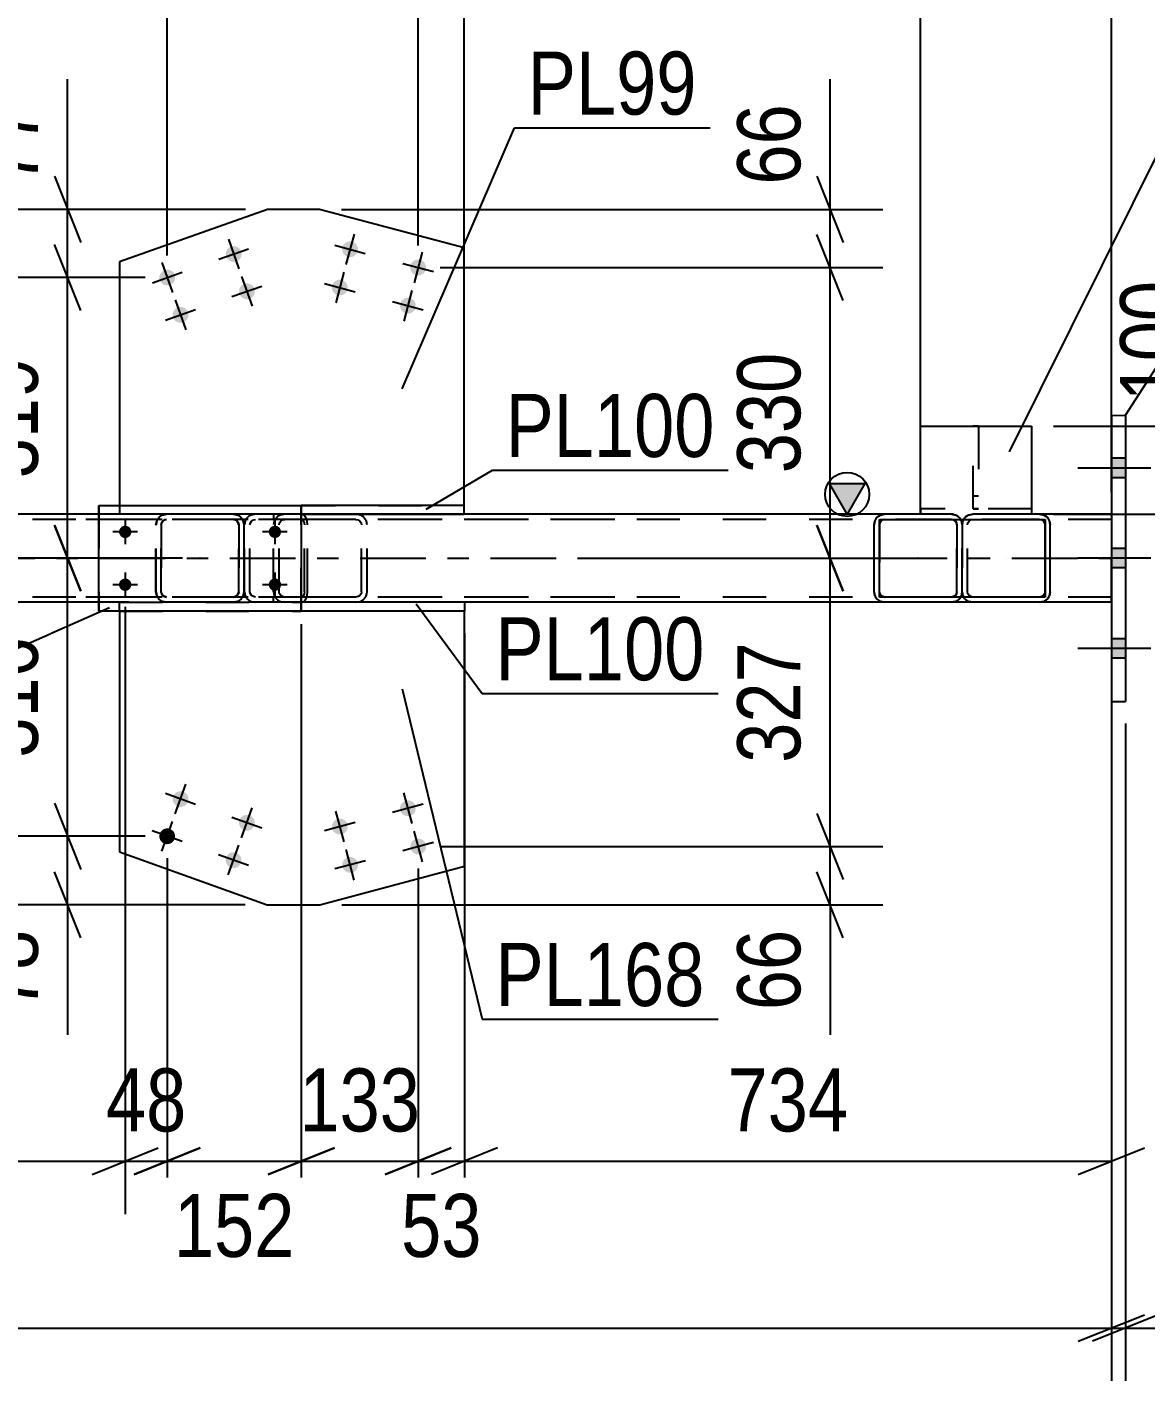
# Model space of a CAD drawing. Header units: millimetres. Extents: x -49 to 792, y -420 to 174.
# Drawn here: x 660.6 to 711.4, y 76.1 to 137.6 of the extents above; entities that cross this region are included whole.
import ezdxf

# ---------------------------------------------------------------- set-up
doc = ezdxf.new("R2010")
doc.units = ezdxf.units.MM
doc.linetypes.add('DXK_LINE_DOT2', pattern=[3.9198, 1.9599, -1.9599])
doc.linetypes.add('DXK_LINE_DOT3', pattern=[5.9187, 2.979, -0.9799, 0.9799, -0.9799])
doc.styles.add('Arial Narrow', font='ARIALN.TTF', dxfattribs={"height": 0.2})

# ---------------------------------------------------------------- blocks, each defined once
blk = doc.blocks.new('Part-122570535-4284 - 3943')
at = {"color": 7, "linetype": 'DXK_LINE_DOT2'}
for p, q in [((666.451, 115.039), (666.487, 115.222)), ((666.451, 115.039), (666.455, 115.039)), ((666.451, 111.999), (666.451, 115.039)), ((666.492, 115.222), (666.455, 115.039)), ((666.455, 111.999), (666.455, 115.039)), ((666.709, 115.13), (666.691, 115.039)), ((666.695, 115.039), (666.691, 115.039)), ((666.691, 115.039), (666.691, 111.999)), ((666.695, 115.039), (666.713, 115.13)), ((666.695, 111.999), (666.695, 115.039)), ((666.761, 115.208), (666.709, 115.13)), ((666.713, 115.13), (666.766, 115.208)), ((666.747, 115.482), (666.931, 115.519)), ((666.747, 115.482), (666.752, 115.482)), ((666.935, 115.519), (666.752, 115.482)), ((666.839, 115.26), (666.761, 115.208)), ((666.766, 115.208), (666.843, 115.26)), ((666.931, 115.279), (666.839, 115.26)), ((666.843, 115.26), (666.935, 115.279)), ((669.975, 115.519), (666.931, 115.519)), ((669.975, 115.279), (666.931, 115.279)), ((669.971, 115.519), (670.154, 115.482)), ((670.062, 115.26), (669.971, 115.279)), ((670.159, 115.482), (669.975, 115.519)), ((669.975, 115.279), (670.067, 115.26)), ((670.062, 115.26), (670.067, 115.26)), ((670.14, 115.208), (670.062, 115.26)), ((670.067, 115.26), (670.145, 115.208)), ((670.192, 115.13), (670.14, 115.208)), ((670.145, 115.208), (670.197, 115.13)), ((670.211, 115.039), (670.192, 115.13)), ((670.197, 115.13), (670.215, 115.039)), ((670.215, 115.039), (670.211, 115.039)), ((670.211, 115.039), (670.211, 111.999)), ((670.215, 111.999), (670.215, 115.039)), ((670.414, 115.222), (670.451, 115.039)), ((670.455, 115.039), (670.419, 115.222)), ((670.455, 115.039), (670.451, 115.039)), ((670.451, 115.039), (670.451, 111.999)), ((670.455, 111.999), (670.455, 115.039)), ((666.455, 111.999), (666.451, 111.999)), ((666.487, 111.815), (666.451, 111.999)), ((666.455, 111.999), (666.492, 111.815)), ((666.691, 111.999), (666.695, 111.999)), ((666.691, 111.999), (666.709, 111.907)), ((666.713, 111.907), (666.695, 111.999)), ((670.192, 111.907), (670.211, 111.999)), ((670.215, 111.999), (670.197, 111.907)), ((670.211, 111.999), (670.215, 111.999)), ((670.451, 111.999), (670.414, 111.815)), ((670.419, 111.815), (670.455, 111.999)), ((670.451, 111.999), (670.455, 111.999)), ((666.709, 111.907), (666.761, 111.829)), ((666.766, 111.829), (666.713, 111.907)), ((666.747, 111.555), (666.752, 111.555)), ((666.931, 111.519), (666.747, 111.555)), ((666.752, 111.555), (666.935, 111.519)), ((666.761, 111.829), (666.839, 111.777)), ((666.843, 111.777), (666.766, 111.829)), ((666.839, 111.777), (666.931, 111.759)), ((666.935, 111.759), (666.843, 111.777)), ((669.975, 111.759), (666.931, 111.759)), ((669.975, 111.519), (666.931, 111.519)), ((669.971, 111.759), (670.062, 111.777)), ((670.154, 111.555), (669.971, 111.519)), ((670.067, 111.777), (669.975, 111.759)), ((669.975, 111.519), (670.159, 111.555)), ((670.062, 111.777), (670.14, 111.829)), ((670.062, 111.777), (670.067, 111.777)), ((670.145, 111.829), (670.067, 111.777)), ((670.14, 111.829), (670.192, 111.907)), ((670.197, 111.907), (670.145, 111.829))]:
    blk.add_line(p, q, dxfattribs=at)
at = {"color": 7, "linetype": 'DXK_LINE_DOT3'}
blk.add_line((668.458, 113.519), (668.447, 113.519), dxfattribs=at)
at = {"color": 7, "linetype": 'DXK_LINE_DOT2'}
for centre, start, end in [((666.931, 115.039), 112.5, 157.5), ((666.935, 115.039), 112.5, 157.5), ((669.971, 115.039), 22.5, 67.5), ((669.975, 115.039), 22.5, 67.5), ((666.931, 111.999), 202.5, 247.5), ((666.935, 111.999), 202.5, 247.5), ((669.971, 111.999), 292.5, 337.5), ((669.975, 111.999), 292.5, 337.5)]:
    blk.add_arc(centre, 0.48, start, end, dxfattribs=at)
blk = doc.blocks.new('Part-122570535-3977 - 3943')
at = {"color": 2, "linetype": 'Continuous'}
for p, q in [((699.066, 115.039), (699.102, 115.222)), ((699.066, 115.039), (699.07, 115.039)), ((699.066, 111.999), (699.066, 115.039)), ((699.107, 115.222), (699.07, 115.039)), ((699.07, 111.999), (699.07, 115.039)), ((699.362, 115.482), (699.546, 115.519)), ((699.362, 115.482), (699.367, 115.482)), ((699.55, 115.519), (699.367, 115.482)), ((702.59, 115.519), (699.546, 115.519)), ((702.774, 115.482), (702.59, 115.519)), ((699.07, 111.999), (699.066, 111.999)), ((699.102, 111.815), (699.066, 111.999)), ((699.07, 111.999), (699.107, 111.815)), ((699.362, 111.555), (699.367, 111.555)), ((699.546, 111.519), (699.362, 111.555)), ((699.367, 111.555), (699.55, 111.519)), ((702.59, 111.519), (699.546, 111.519)), ((702.59, 111.519), (702.774, 111.555))]:
    blk.add_line(p, q, dxfattribs=at)
at = {"color": 7, "linetype": 'DXK_LINE_DOT2'}
for p, q in [((699.324, 115.13), (699.306, 115.039)), ((699.31, 115.039), (699.306, 115.039)), ((699.306, 115.039), (699.306, 111.999)), ((699.31, 115.039), (699.329, 115.13)), ((699.31, 111.999), (699.31, 115.039)), ((699.376, 115.208), (699.324, 115.13)), ((699.329, 115.13), (699.381, 115.208)), ((699.454, 115.26), (699.376, 115.208)), ((699.381, 115.208), (699.459, 115.26)), ((699.546, 115.279), (699.454, 115.26)), ((699.459, 115.26), (699.55, 115.279)), ((702.59, 115.279), (699.546, 115.279)), ((702.586, 115.519), (702.77, 115.482)), ((702.678, 115.26), (702.586, 115.279)), ((702.59, 115.279), (702.682, 115.26)), ((702.678, 115.26), (702.682, 115.26)), ((702.756, 115.208), (702.678, 115.26)), ((702.682, 115.26), (702.76, 115.208)), ((702.808, 115.13), (702.756, 115.208)), ((702.76, 115.208), (702.812, 115.13)), ((702.826, 115.039), (702.808, 115.13)), ((702.812, 115.13), (702.83, 115.039)), ((702.83, 115.039), (702.826, 115.039)), ((702.826, 115.039), (702.826, 111.999)), ((702.83, 111.999), (702.83, 115.039)), ((703.029, 115.222), (703.066, 115.039)), ((703.07, 115.039), (703.034, 115.222)), ((703.07, 115.039), (703.066, 115.039)), ((703.066, 115.039), (703.066, 111.999)), ((703.07, 111.999), (703.07, 115.039)), ((699.306, 111.999), (699.31, 111.999)), ((699.306, 111.999), (699.324, 111.907)), ((699.329, 111.907), (699.31, 111.999)), ((702.808, 111.907), (702.826, 111.999)), ((702.83, 111.999), (702.812, 111.907)), ((702.826, 111.999), (702.83, 111.999)), ((703.066, 111.999), (703.029, 111.815)), ((703.034, 111.815), (703.07, 111.999)), ((703.066, 111.999), (703.07, 111.999)), ((699.324, 111.907), (699.376, 111.829)), ((699.381, 111.829), (699.329, 111.907)), ((699.376, 111.829), (699.454, 111.777)), ((699.459, 111.777), (699.381, 111.829)), ((699.454, 111.777), (699.546, 111.759)), ((699.55, 111.759), (699.459, 111.777)), ((702.59, 111.759), (699.546, 111.759)), ((702.586, 111.759), (702.678, 111.777)), ((702.77, 111.555), (702.586, 111.519)), ((702.682, 111.777), (702.59, 111.759)), ((702.678, 111.777), (702.756, 111.829)), ((702.678, 111.777), (702.682, 111.777)), ((702.76, 111.829), (702.682, 111.777)), ((702.756, 111.829), (702.808, 111.907)), ((702.812, 111.907), (702.76, 111.829))]:
    blk.add_line(p, q, dxfattribs=at)
at = {"color": 7, "linetype": 'DXK_LINE_DOT3'}
blk.add_line((701.073, 113.519), (701.063, 113.519), dxfattribs=at)
at = {"color": 2, "linetype": 'Continuous'}
for centre, start, end in [((699.546, 115.039), 112.5, 157.5), ((699.55, 115.039), 112.5, 157.5), ((702.59, 115.039), 30.59888, 67.5), ((699.546, 111.999), 202.5, 247.5), ((699.55, 111.999), 202.5, 247.5), ((702.59, 111.999), 292.5, 329.40109)]:
    blk.add_arc(centre, 0.48, start, end, dxfattribs=at)
at = {"color": 7, "linetype": 'DXK_LINE_DOT2'}
for centre, start, end in [((702.586, 115.039), 22.5, 67.5), ((702.59, 115.039), 22.49998, 30.59886), ((702.586, 111.999), 292.5, 337.5), ((702.59, 111.999), 329.4011, 337.50001)]:
    blk.add_arc(centre, 0.48, start, end, dxfattribs=at)
blk = doc.blocks.new('Part-122570535-4042 - 3943')
at = {"color": 2, "linetype": 'Continuous'}
for p, q in [((709.845, 120.019), (710.485, 120.019)), ((709.845, 120.019), (709.845, 107.019)), ((710.485, 120.019), (710.485, 107.019)), ((709.845, 107.019), (710.485, 107.019))]:
    blk.add_line(p, q, dxfattribs=at)
blk = doc.blocks.new('Part-122570535-4285 - 3943')
at = {"color": 2, "linetype": 'Continuous'}
for p, q in [((663.855, 111.119), (663.855, 115.919)), ((663.855, 115.919), (663.855, 115.919)), ((663.855, 115.919), (673.055, 115.919)), ((673.055, 115.919), (673.055, 111.119)), ((663.855, 111.119), (663.855, 111.119)), ((673.055, 111.119), (663.855, 111.119))]:
    blk.add_line(p, q, dxfattribs=at)
at = {"color": 7, "linetype": 'DXK_LINE_DOT2'}
for p, q in [((663.855, 115.919), (663.855, 111.119)), ((663.855, 115.919), (663.855, 115.919)), ((673.055, 111.119), (673.055, 115.919)), ((663.855, 111.119), (663.855, 111.119))]:
    blk.add_line(p, q, dxfattribs=at)
blk = doc.blocks.new('Bolt-122570535-4010 - 3943')
at = {"linetype": 'Continuous'}
for points in [[(664.775, 114.719), (664.781, 114.777), (664.8, 114.832), (664.829, 114.883), (664.868, 114.927), (664.915, 114.961), (664.969, 114.985), (665.026, 114.997), (665.085, 114.997), (665.142, 114.985), (665.195, 114.961), (665.243, 114.927), (665.282, 114.883), (665.311, 114.832), (665.329, 114.777), (665.335, 114.719), (665.329, 114.66), (665.311, 114.605), (665.282, 114.554), (665.243, 114.51), (665.195, 114.476), (665.142, 114.452), (665.085, 114.44), (665.026, 114.44), (664.969, 114.452), (664.915, 114.476), (664.868, 114.51), (664.829, 114.554), (664.8, 114.605), (664.781, 114.66)], [(671.575, 114.719), (671.581, 114.777), (671.6, 114.832), (671.629, 114.883), (671.668, 114.927), (671.715, 114.961), (671.769, 114.985), (671.826, 114.997), (671.885, 114.997), (671.942, 114.985), (671.995, 114.961), (672.043, 114.927), (672.082, 114.883), (672.111, 114.832), (672.129, 114.777), (672.135, 114.719), (672.129, 114.66), (672.111, 114.605), (672.082, 114.554), (672.043, 114.51), (671.995, 114.476), (671.942, 114.452), (671.885, 114.44), (671.826, 114.44), (671.769, 114.452), (671.715, 114.476), (671.668, 114.51), (671.629, 114.554), (671.6, 114.605), (671.581, 114.66)], [(664.775, 112.319), (664.781, 112.377), (664.8, 112.432), (664.829, 112.483), (664.868, 112.527), (664.915, 112.561), (664.969, 112.585), (665.026, 112.597), (665.085, 112.597), (665.142, 112.585), (665.195, 112.561), (665.243, 112.527), (665.282, 112.483), (665.311, 112.432), (665.329, 112.377), (665.335, 112.319), (665.329, 112.26), (665.311, 112.205), (665.282, 112.154), (665.243, 112.11), (665.195, 112.076), (665.142, 112.052), (665.085, 112.04), (665.026, 112.04), (664.969, 112.052), (664.915, 112.076), (664.868, 112.11), (664.829, 112.154), (664.8, 112.205), (664.781, 112.26)], [(671.575, 112.319), (671.581, 112.377), (671.6, 112.432), (671.629, 112.483), (671.668, 112.527), (671.715, 112.561), (671.769, 112.585), (671.826, 112.597), (671.885, 112.597), (671.942, 112.585), (671.995, 112.561), (672.043, 112.527), (672.082, 112.483), (672.111, 112.432), (672.129, 112.377), (672.135, 112.319), (672.129, 112.26), (672.111, 112.205), (672.082, 112.154), (672.043, 112.11), (671.995, 112.076), (671.942, 112.052), (671.885, 112.04), (671.826, 112.04), (671.769, 112.052), (671.715, 112.076), (671.668, 112.11), (671.629, 112.154), (671.6, 112.205), (671.581, 112.26)]]:
    blk.add_hatch(color=1, dxfattribs=at).paths.add_polyline_path(points)
at = {"color": 1, "linetype": 'Continuous'}
for p, q in [((665.055, 115.279), (665.055, 114.159)), ((671.855, 115.279), (671.855, 114.159)), ((665.615, 114.719), (664.495, 114.719)), ((672.415, 114.719), (671.295, 114.719)), ((665.055, 112.879), (665.055, 111.759)), ((671.855, 112.879), (671.855, 111.759)), ((665.615, 112.319), (664.495, 112.319)), ((672.415, 112.319), (671.295, 112.319))]:
    blk.add_line(p, q, dxfattribs=at)
blk = doc.blocks.new('Bolt-122570535-4082 - 3943')
at = {"linetype": 'Continuous'}
for points in [[(677.549, 102.068, -1), (678.245, 102.255, -1)], [(674.459, 101.238, -1), (675.154, 101.425, -1)], [(678.016, 100.33, -1), (678.712, 100.517, -1)], [(674.926, 99.499, -1), (675.621, 99.686, -1)]]:
    blk.add_hatch(color=1, dxfattribs=at).paths.add_polyline_path(points)
at = {"color": 1, "linetype": 'Continuous'}
for p, q in [((678.084, 101.466), (677.71, 102.857)), ((678.592, 102.348), (677.202, 101.975)), ((675.502, 101.518), (674.111, 101.144)), ((674.994, 100.636), (674.62, 102.026)), ((678.551, 99.728), (678.177, 101.119)), ((675.461, 98.897), (675.087, 100.288)), ((679.059, 100.61), (677.669, 100.236)), ((675.969, 99.78), (674.578, 99.406))]:
    blk.add_line(p, q, dxfattribs=at)
blk = doc.blocks.new('Bolt-122570535-4083 - 3943')
at = {"linetype": 'Continuous'}
for points in [[(667.232, 102.704, -1), (667.909, 102.461, -1)], [(670.244, 101.625, -1), (670.922, 101.382, -1)], [(666.624, 101.01, -1), (667.302, 100.767, -1)], [(669.637, 99.93, -1), (670.315, 99.687, -1)]]:
    blk.add_hatch(color=1, dxfattribs=at).paths.add_polyline_path(points)
at = {"color": 1, "linetype": 'Continuous'}
for p, q in [((668.248, 102.34), (666.893, 102.826)), ((667.328, 101.905), (667.813, 103.261)), ((670.34, 100.826), (670.826, 102.181)), ((666.72, 100.21), (667.206, 101.566)), ((671.261, 101.261), (669.905, 101.746)), ((667.641, 100.645), (666.286, 101.131)), ((669.733, 99.131), (670.219, 100.487)), ((670.654, 99.566), (669.298, 100.052))]:
    blk.add_line(p, q, dxfattribs=at)
blk = doc.blocks.new('Part-122570535-4098 - 3943')
at = {"color": 7, "linetype": 'DXK_LINE_DOT2'}
for p, q in [((664.797, 111.119), (664.797, 111.519)), ((664.797, 111.519), (673.055, 111.519)), ((664.797, 111.119), (673.055, 111.119))]:
    blk.add_line(p, q, dxfattribs=at)
at = {"color": 2, "linetype": 'Continuous'}
for p, q in [((680.466, 111.519), (673.055, 111.519)), ((680.466, 111.519), (680.466, 111.119)), ((680.466, 111.119), (673.055, 111.119))]:
    blk.add_line(p, q, dxfattribs=at)
blk = doc.blocks.new('Part-122570535-4103 - 3943')
at = {"color": 2, "linetype": 'Continuous'}
for p, q in [((664.797, 111.119), (664.797, 100.177)), ((680.466, 99.538), (680.466, 111.119)), ((664.797, 100.177), (671.505, 97.774)), ((673.899, 97.774), (680.466, 99.538)), ((671.505, 97.774), (673.899, 97.774))]:
    blk.add_line(p, q, dxfattribs=at)
at = {"color": 7, "linetype": 'DXK_LINE_DOT2'}
blk.add_line((680.466, 111.119), (664.797, 111.119), dxfattribs=at)
blk = doc.blocks.new('Bolt-122570535-4109 - 3943')
at = {"linetype": 'Continuous'}
for points in [[(675.614, 127.461, -1), (674.919, 127.646, -1)], [(678.707, 126.638, -1), (678.011, 126.823, -1)], [(675.152, 125.722, -1), (674.456, 125.907, -1)], [(678.244, 124.899, -1), (677.548, 125.084, -1)]]:
    blk.add_hatch(color=1, dxfattribs=at).paths.add_polyline_path(points)
at = {"color": 1, "linetype": 'Continuous'}
for p, q in [((675.452, 128.249), (675.081, 126.858)), ((674.571, 127.739), (675.962, 127.369)), ((678.544, 127.427), (678.174, 126.035)), ((677.663, 126.916), (679.055, 126.546)), ((674.989, 126.51), (674.619, 125.118)), ((674.108, 125.999), (675.5, 125.629)), ((678.081, 125.687), (677.711, 124.296)), ((677.2, 125.177), (678.592, 124.806))]:
    blk.add_line(p, q, dxfattribs=at)
blk = doc.blocks.new('Bolt-122570535-4110 - 3943')
at = {"linetype": 'Continuous'}
for points in [[(670.322, 127.46, -1), (669.644, 127.22, -1)], [(667.306, 126.39, -1), (666.628, 126.15, -1)], [(670.924, 125.764, -1), (670.246, 125.523, -1)], [(667.908, 124.694, -1), (667.23, 124.453, -1)]]:
    blk.add_hatch(color=1, dxfattribs=at).paths.add_polyline_path(points)
at = {"color": 1, "linetype": 'Continuous'}
for p, q in [((669.742, 128.019), (670.224, 126.661)), ((669.305, 127.099), (670.662, 127.581)), ((666.726, 126.949), (667.208, 125.592)), ((666.289, 126.029), (667.646, 126.511)), ((670.344, 126.322), (670.826, 124.965)), ((669.906, 125.403), (671.263, 125.884)), ((667.328, 125.252), (667.81, 123.895)), ((666.89, 124.333), (668.248, 124.814))]:
    blk.add_line(p, q, dxfattribs=at)
blk = doc.blocks.new('Part-122570535-4115 - 3943')
at = {"color": 7, "linetype": 'DXK_LINE_DOT2'}
for p, q in [((664.803, 115.919), (664.803, 115.519)), ((664.803, 115.919), (673.055, 115.919)), ((673.055, 115.519), (664.803, 115.519))]:
    blk.add_line(p, q, dxfattribs=at)
at = {"color": 2, "linetype": 'Continuous'}
for p, q in [((680.458, 115.919), (673.055, 115.919)), ((680.458, 115.519), (680.458, 115.919)), ((673.055, 115.519), (680.458, 115.519))]:
    blk.add_line(p, q, dxfattribs=at)
blk = doc.blocks.new('Part-122570535-4120 - 3943')
at = {"color": 2, "linetype": 'Continuous'}
for p, q in [((671.517, 129.369), (664.803, 126.988)), ((673.887, 129.369), (671.517, 129.369)), ((680.458, 127.621), (673.887, 129.369)), ((680.458, 115.919), (680.458, 127.621)), ((664.803, 126.988), (664.803, 115.919))]:
    blk.add_line(p, q, dxfattribs=at)
at = {"color": 7, "linetype": 'DXK_LINE_DOT2'}
blk.add_line((664.803, 115.919), (680.458, 115.919), dxfattribs=at)
blk = doc.blocks.new('Bolt-122570535-4151 - 3943')
at = {"linetype": 'Continuous'}
for points in [[(710.485, 117.179), (710.485, 118.059), (709.845, 118.059), (709.845, 117.179)], [(710.485, 117.179), (710.485, 118.059), (709.845, 118.059), (709.845, 117.179)], [(710.485, 117.179), (710.485, 118.059), (709.845, 118.059), (709.845, 117.179)], [(710.485, 113.079), (710.485, 113.959), (709.845, 113.959), (709.845, 113.079)], [(710.485, 113.079), (710.485, 113.959), (709.845, 113.959), (709.845, 113.079)], [(710.485, 108.979), (710.485, 109.859), (709.845, 109.859), (709.845, 108.979)], [(710.485, 108.979), (710.485, 109.859), (709.845, 109.859), (709.845, 108.979)], [(710.485, 108.979), (710.485, 109.859), (709.845, 109.859), (709.845, 108.979)]]:
    blk.add_hatch(color=1, dxfattribs=at).paths.add_polyline_path(points)
at = {"color": 1, "linetype": 'Continuous'}
for p, q in [((711.645, 117.619), (708.325, 117.619)), ((711.645, 117.619), (708.325, 117.619)), ((711.645, 117.619), (708.325, 117.619)), ((710.485, 118.059), (709.845, 118.059)), ((710.485, 118.059), (709.845, 118.059)), ((710.485, 118.059), (709.845, 118.059)), ((710.485, 117.179), (709.845, 117.179)), ((710.485, 117.179), (709.845, 117.179)), ((710.485, 117.179), (709.845, 117.179)), ((710.485, 113.959), (709.845, 113.959)), ((710.485, 113.959), (709.845, 113.959)), ((711.645, 113.519), (708.325, 113.519)), ((711.645, 113.519), (708.325, 113.519)), ((710.485, 113.079), (709.845, 113.079)), ((710.485, 113.079), (709.845, 113.079)), ((710.485, 109.859), (709.845, 109.859)), ((710.485, 109.859), (709.845, 109.859)), ((710.485, 109.859), (709.845, 109.859)), ((711.645, 109.419), (708.325, 109.419)), ((711.645, 109.419), (708.325, 109.419)), ((711.645, 109.419), (708.325, 109.419)), ((710.485, 108.979), (709.845, 108.979)), ((710.485, 108.979), (709.845, 108.979)), ((710.485, 108.979), (709.845, 108.979))]:
    blk.add_line(p, q, dxfattribs=at)
blk = doc.blocks.new('Part-122570535-4173 - 3943')
at = {"color": 7, "linetype": 'DXK_LINE_DOT2'}
for p, q in [((673.064, 115.519), (660.907, 115.519)), ((673.064, 115.279), (660.907, 115.279)), ((670.505, 115.208), (670.47, 115.039)), ((670.47, 111.999), (670.47, 115.039)), ((670.508, 115.222), (670.505, 115.208)), ((670.721, 115.039), (670.741, 115.13)), ((670.721, 111.999), (670.721, 115.039)), ((670.741, 115.13), (670.795, 115.208)), ((670.973, 115.519), (670.78, 115.482)), ((670.795, 115.208), (670.877, 115.26)), ((670.877, 115.26), (670.973, 115.279)), ((671.788, 115.519), (671.788, 115.279)), ((673.168, 115.482), (673.064, 115.519)), ((673.064, 115.279), (673.116, 115.26)), ((673.116, 115.26), (673.16, 115.208)), ((673.16, 115.208), (673.189, 115.13)), ((673.256, 115.378), (673.168, 115.482)), ((673.189, 115.13), (673.2, 115.039)), ((673.2, 111.999), (673.2, 115.039)), ((673.314, 115.222), (673.256, 115.378)), ((673.335, 115.039), (673.314, 115.222)), ((673.335, 111.999), (673.335, 115.039)), ((670.47, 111.999), (670.489, 111.907)), ((670.741, 111.907), (670.721, 111.999)), ((673.2, 111.999), (673.189, 111.907)), ((673.314, 111.815), (673.335, 111.999)), ((673.064, 111.759), (660.907, 111.759)), ((673.064, 111.519), (660.907, 111.519)), ((670.489, 111.907), (670.508, 111.815)), ((670.795, 111.829), (670.741, 111.907)), ((670.78, 111.555), (670.973, 111.519)), ((670.877, 111.777), (670.795, 111.829)), ((670.973, 111.759), (670.877, 111.777)), ((671.788, 111.519), (671.788, 111.759)), ((673.116, 111.777), (673.064, 111.759)), ((673.064, 111.519), (673.168, 111.555)), ((673.16, 111.829), (673.116, 111.777)), ((673.189, 111.907), (673.16, 111.829)), ((673.168, 111.555), (673.256, 111.659)), ((673.256, 111.659), (673.314, 111.815))]:
    blk.add_line(p, q, dxfattribs=at)
for centre, start, end in [((670.958, 115.023), 111.1941, 156.15059), ((670.958, 112.014), 203.84941, 248.8059)]:
    blk.add_arc(centre, 0.492, start, end, dxfattribs=at)
blk = doc.blocks.new('Part-122570535-4210 - 3943')
at = {"linetype": 'Continuous'}
blk.add_hatch(color=2, dxfattribs=at).paths.add_polyline_path([(697.845, 115.519), (697.045, 116.919), (698.645, 116.919)])
at = {"color": 2, "linetype": 'Continuous'}
for p, q in [((697.845, 115.519), (697.045, 116.919)), ((697.045, 116.919), (698.645, 116.919)), ((698.645, 116.919), (697.845, 115.519)), ((663.855, 115.519), (657.215, 115.519)), ((699.55, 115.519), (680.458, 115.519)), ((709.845, 115.519), (706.589, 115.519)), ((663.855, 111.519), (657.215, 111.519)), ((699.55, 111.519), (680.466, 111.519)), ((703.549, 111.519), (702.59, 111.519)), ((709.845, 111.519), (706.589, 111.519))]:
    blk.add_line(p, q, dxfattribs=at)
at = {"color": 7, "linetype": 'DXK_LINE_DOT2'}
for p, q in [((709.845, 115.519), (54.264, 115.519)), ((709.845, 115.279), (54.264, 115.279)), ((680.458, 115.519), (663.855, 115.519)), ((706.589, 115.519), (699.55, 115.519)), ((709.845, 111.519), (709.845, 115.519)), ((709.845, 111.759), (54.264, 111.759)), ((680.466, 111.519), (663.855, 111.519)), ((702.59, 111.519), (699.55, 111.519)), ((706.589, 111.519), (703.549, 111.519))]:
    blk.add_line(p, q, dxfattribs=at)
at = {"color": 7, "linetype": 'DXK_LINE_DOT3'}
blk.add_line((54.264, 113.519), (709.845, 113.519), dxfattribs=at)
at = {"color": 2, "linetype": 'Continuous'}
blk.add_circle((697.845, 116.419), 1, dxfattribs=at)
blk = doc.blocks.new('Part-122570535-4215 - 3943')
at = {"color": 7, "linetype": 'DXK_LINE_DOT2'}
for p, q in [((671.824, 115.208), (671.788, 115.039)), ((671.788, 111.999), (671.788, 115.039)), ((671.827, 115.222), (671.824, 115.208)), ((672.043, 115.039), (672.063, 115.13)), ((672.043, 111.999), (672.043, 115.039)), ((672.063, 115.13), (672.118, 115.208)), ((672.299, 115.519), (672.103, 115.482)), ((672.118, 115.208), (672.201, 115.26)), ((672.201, 115.26), (672.299, 115.279)), ((687.287, 115.519), (672.299, 115.519)), ((687.287, 115.279), (672.299, 115.279)), ((675.729, 115.482), (675.534, 115.519)), ((675.534, 115.279), (675.632, 115.26)), ((675.632, 115.26), (675.714, 115.208)), ((675.714, 115.208), (675.77, 115.13)), ((675.77, 115.13), (675.789, 115.039)), ((675.789, 111.999), (675.789, 115.039)), ((676.009, 115.208), (676.006, 115.222)), ((676.045, 115.039), (676.009, 115.208)), ((676.045, 111.999), (676.045, 115.039)), ((671.788, 111.999), (671.807, 111.907)), ((672.063, 111.907), (672.043, 111.999)), ((675.789, 111.999), (675.77, 111.907)), ((676.025, 111.907), (676.045, 111.999)), ((671.807, 111.907), (671.827, 111.815)), ((672.118, 111.829), (672.063, 111.907)), ((672.103, 111.555), (672.299, 111.519)), ((672.201, 111.777), (672.118, 111.829)), ((672.299, 111.759), (672.201, 111.777)), ((687.287, 111.759), (672.299, 111.759)), ((687.287, 111.519), (672.299, 111.519)), ((675.632, 111.777), (675.534, 111.759)), ((675.534, 111.519), (675.729, 111.555)), ((675.714, 111.829), (675.632, 111.777)), ((675.77, 111.907), (675.714, 111.829)), ((676.006, 111.815), (676.025, 111.907))]:
    blk.add_line(p, q, dxfattribs=at)
for centre, start, end in [((672.279, 115.018), 110.75831, 155.68004), ((675.553, 115.018), 24.31996, 69.24168), ((672.279, 112.019), 204.31996, 249.24168), ((675.553, 112.019), 290.75831, 335.68004)]:
    blk.add_arc(centre, 0.496, start, end, dxfattribs=at)
blk = doc.blocks.new('Part-122570535-4298 - 3943')
at = {"color": 2, "linetype": 'Continuous'}
for p, q in [((699.31, 111.759), (699.31, 115.279)), ((699.31, 115.279), (699.31, 115.279)), ((699.31, 115.279), (706.832, 115.279)), ((706.832, 115.279), (706.832, 111.759)), ((699.31, 111.759), (699.31, 111.759)), ((706.832, 111.759), (699.31, 111.759))]:
    blk.add_line(p, q, dxfattribs=at)
at = {"color": 7, "linetype": 'DXK_LINE_DOT2'}
for p, q in [((699.31, 115.279), (699.31, 111.759)), ((699.31, 115.279), (699.31, 115.279)), ((706.832, 111.759), (706.832, 115.279)), ((699.31, 111.759), (699.31, 111.759))]:
    blk.add_line(p, q, dxfattribs=at)
blk = doc.blocks.new('Part-122570535-4303 - 3943')
at = {"color": 2, "linetype": 'Continuous'}
for p, q in [((701.175, 115.519), (701.175, 119.519)), ((701.175, 119.519), (706.215, 119.519)), ((706.215, 119.519), (706.215, 115.519)), ((706.215, 115.519), (706.215, 115.519))]:
    blk.add_line(p, q, dxfattribs=at)
at = {"color": 7, "linetype": 'DXK_LINE_DOT2'}
for p, q in [((706.215, 115.759), (701.175, 115.759)), ((706.215, 115.759), (701.175, 115.759)), ((701.175, 115.759), (701.175, 115.759)), ((701.175, 115.759), (701.175, 115.742)), ((701.175, 115.742), (701.175, 115.539)), ((706.215, 115.759), (706.215, 115.759)), ((706.215, 115.759), (706.215, 115.539)), ((701.175, 115.519), (701.175, 115.539)), ((706.215, 115.519), (701.175, 115.519)), ((706.215, 115.519), (701.175, 115.519)), ((701.175, 115.519), (701.175, 115.519)), ((706.215, 115.519), (706.215, 115.539))]:
    blk.add_line(p, q, dxfattribs=at)
blk = doc.blocks.new('Part-122570535-4304 - 3943')
at = {"color": 7, "linetype": 'DXK_LINE_DOT2'}
for p, q in [((703.574, 115.759), (703.574, 119.519)), ((703.814, 119.519), (703.574, 119.519)), ((703.814, 119.519), (703.814, 115.759)), ((703.574, 116.359), (703.814, 116.359)), ((703.814, 115.759), (703.574, 115.759)), ((703.574, 115.759), (703.814, 115.759))]:
    blk.add_line(p, q, dxfattribs=at)
blk = doc.blocks.new('Part-122570535-8986 - 3943')
at = {"color": 7, "linetype": 'DXK_LINE_DOT2'}
for p, q in [((703.069, 115.039), (703.106, 115.222)), ((703.106, 115.222), (703.069, 115.039)), ((703.069, 111.999), (703.069, 115.039)), ((703.309, 115.039), (703.328, 115.13)), ((703.309, 111.999), (703.309, 115.039)), ((703.328, 115.13), (703.38, 115.208)), ((703.366, 115.482), (703.549, 115.519)), ((703.38, 115.208), (703.458, 115.26)), ((703.458, 115.26), (703.549, 115.279)), ((706.589, 115.279), (703.549, 115.279)), ((706.589, 115.519), (706.773, 115.482)), ((706.589, 115.279), (706.681, 115.26)), ((706.681, 115.26), (706.759, 115.208)), ((706.759, 115.208), (706.811, 115.13)), ((706.811, 115.13), (706.829, 115.039)), ((706.829, 115.039), (706.829, 111.999)), ((707.033, 115.222), (707.069, 115.039)), ((703.106, 111.815), (703.069, 111.999)), ((703.069, 111.999), (703.106, 111.815)), ((703.328, 111.907), (703.309, 111.999)), ((706.829, 111.999), (706.811, 111.907)), ((707.069, 111.999), (707.033, 111.815)), ((703.38, 111.829), (703.328, 111.907)), ((703.549, 111.519), (703.366, 111.555)), ((703.458, 111.777), (703.38, 111.829)), ((703.549, 111.759), (703.458, 111.777)), ((706.589, 111.759), (703.549, 111.759)), ((706.681, 111.777), (706.589, 111.759)), ((706.773, 111.555), (706.589, 111.519)), ((706.759, 111.829), (706.681, 111.777)), ((706.811, 111.907), (706.759, 111.829))]:
    blk.add_line(p, q, dxfattribs=at)
at = {"color": 2, "linetype": 'Continuous'}
for p, q in [((703.549, 115.519), (703.366, 115.482)), ((706.589, 115.519), (703.549, 115.519)), ((706.773, 115.482), (706.589, 115.519)), ((707.069, 115.039), (707.033, 115.222)), ((707.069, 111.999), (707.069, 115.039)), ((707.033, 111.815), (707.069, 111.999)), ((703.366, 111.555), (703.549, 111.519)), ((706.589, 111.519), (703.549, 111.519)), ((706.589, 111.519), (706.773, 111.555))]:
    blk.add_line(p, q, dxfattribs=at)
at = {"color": 7, "linetype": 'DXK_LINE_DOT3'}
blk.add_line((705.069, 113.519), (705.069, 113.519), dxfattribs=at)
at = {"color": 7, "linetype": 'DXK_LINE_DOT2'}
for centre, start, end in [((703.549, 115.039), 112.5, 157.5), ((703.549, 115.039), 149.40103, 157.5), ((706.589, 115.039), 22.5, 67.5), ((703.549, 111.999), 202.5, 247.5), ((703.549, 111.999), 202.5, 210.59881), ((706.589, 111.999), 292.5, 337.5)]:
    blk.add_arc(centre, 0.48, start, end, dxfattribs=at)
at = {"color": 2, "linetype": 'Continuous'}
for centre, start, end in [((703.549, 115.039), 112.5, 149.40103), ((706.589, 115.039), 22.5, 67.5), ((703.549, 111.999), 210.59881, 247.5), ((706.589, 111.999), 292.5, 337.5)]:
    blk.add_arc(centre, 0.48, start, end, dxfattribs=at)
blk = doc.blocks.new('StraightDimension-122570535-34193 - 3943')
at = {"color": 7, "linetype": 'Continuous'}
for p, q in [((663.039, 124.77), (661.839, 127.77)), ((665.967, 126.27), (659.589, 126.27)), ((662.439, 113.519), (662.439, 126.27)), ((661.839, 115.019), (663.039, 112.019)), ((667.665, 113.519), (659.589, 113.519))]:
    blk.add_line(p, q, dxfattribs=at)
at = {"color": 0}
blk.add_wipeout([(661.689, 123.237), (657.489, 123.237), (657.489, 116.552), (661.689, 116.552)], dxfattribs=at)
at = {"color": 3, "style": 'Arial Narrow'}
blk.add_text('319', height=2.8633, rotation=90.00021, dxfattribs=at).set_placement((661.089, 117.152))
blk = doc.blocks.new('StraightDimension-122570535-26996 - 3943')
at = {"color": 7, "linetype": 'Continuous'}
for p, q in [((680.458, 116.919), (680.458, 165.059)), ((701.175, 118.994), (701.175, 150.059)), ((681.958, 140.219), (678.958, 139.019)), ((680.458, 139.619), (701.175, 139.619)), ((699.675, 139.019), (702.675, 140.219))]:
    blk.add_line(p, q, dxfattribs=at)
at = {"color": 0}
blk.add_wipeout([(694.159, 140.369), (694.159, 144.569), (687.475, 144.569), (687.475, 140.369)], dxfattribs=at)
at = {"color": 3, "style": 'Arial Narrow'}
blk.add_text('518', height=2.8633, dxfattribs=at).set_placement((688.075, 140.969))
at = {"color": 0, "linetype": 'Continuous'}
blk.add_wipeout([(700.575, 150.659), (696.375, 150.659), (696.375, 140.319), (700.575, 140.319)], dxfattribs=at)
at = {"color": 3, "linetype": 'Continuous', "style": 'Arial Narrow'}
blk.add_text('17147', height=2.8633, rotation=90.00021, dxfattribs=at).set_placement((699.975, 140.919))
blk = doc.blocks.new('StraightDimension-122570535-42374 - 3943')
at = {"color": 7, "linetype": 'Continuous'}
for p, q in [((714.455, 119.519), (714.455, 127.253)), ((714.455, 119.519), (714.455, 127.253)), ((713.855, 121.019), (715.055, 118.019)), ((707.215, 119.519), (716.855, 119.519)), ((714.455, 115.519), (714.455, 119.519)), ((715.055, 114.019), (713.855, 117.019)), ((707.215, 115.519), (716.855, 115.519))]:
    blk.add_line(p, q, dxfattribs=at)
at = {"color": 0}
blk.add_wipeout([(713.705, 126.728), (709.505, 126.728), (709.505, 120.044), (713.705, 120.044)], dxfattribs=at)
at = {"color": 3, "style": 'Arial Narrow'}
blk.add_text('100', height=2.8633, rotation=90.00021, dxfattribs=at).set_placement((713.105, 120.644))
blk = doc.blocks.new('StraightDimension-122570535-9915 - 3943')
at = {"color": 7, "linetype": 'Continuous'}
for p, q in [((709.845, 106.019), (709.845, 76.148)), ((708.345, 77.948), (711.345, 79.148)), ((15.623, 78.548), (709.845, 78.548))]:
    blk.add_line(p, q, dxfattribs=at)
blk = doc.blocks.new('StraightDimension-122570535-26995 - 3943')
at = {"color": 7, "linetype": 'Continuous'}
for p, q in [((709.845, 116.519), (709.845, 154.559)), ((701.175, 118.994), (701.175, 150.059)), ((699.675, 139.019), (702.675, 140.219)), ((701.175, 139.619), (709.845, 139.619)), ((711.345, 140.219), (708.345, 139.019))]:
    blk.add_line(p, q, dxfattribs=at)
at = {"color": 0}
blk.add_wipeout([(708.852, 140.369), (708.852, 144.569), (702.168, 144.569), (702.168, 140.369)], dxfattribs=at)
at = {"color": 3, "style": 'Arial Narrow'}
blk.add_text('217', height=2.8633, dxfattribs=at).set_placement((702.768, 140.969))
at = {"color": 0, "linetype": 'Continuous'}
blk.add_wipeout([(709.245, 155.159), (705.045, 155.159), (705.045, 144.819), (709.245, 144.819)], dxfattribs=at)
at = {"color": 3, "linetype": 'Continuous', "style": 'Arial Narrow'}
blk.add_text('17363', height=2.8633, rotation=90.00021, dxfattribs=at).set_placement((708.645, 145.419))
blk = doc.blocks.new('StraightDimension-122570535-33744 - 3943')
at = {"color": 7, "linetype": 'Continuous'}
for p, q in [((665.056, 111.319), (665.056, 83.731)), ((666.963, 99.888), (666.963, 83.731)), ((663.556, 85.531), (666.556, 86.731)), ((668.463, 86.731), (665.463, 85.531)), ((665.056, 86.131), (666.963, 86.131))]:
    blk.add_line(p, q, dxfattribs=at)
at = {"color": 0}
blk.add_wipeout([(668.438, 86.881), (668.438, 91.081), (663.581, 91.081), (663.581, 86.881)], dxfattribs=at)
at = {"color": 3, "style": 'Arial Narrow'}
blk.add_text('48', height=2.8633, dxfattribs=at).set_placement((664.181, 87.481))
blk = doc.blocks.new('StraightDimension-122570535-33742 - 3943')
at = {"color": 7, "linetype": 'Continuous'}
for p, q in [((673.055, 110.519), (673.055, 83.731)), ((678.364, 99.423), (678.364, 83.731)), ((671.555, 85.531), (674.555, 86.731)), ((679.864, 86.731), (676.864, 85.531)), ((673.055, 86.131), (678.364, 86.131))]:
    blk.add_line(p, q, dxfattribs=at)
at = {"color": 0}
blk.add_wipeout([(679.052, 86.881), (679.052, 91.081), (672.368, 91.081), (672.368, 86.881)], dxfattribs=at)
at = {"color": 3, "style": 'Arial Narrow'}
blk.add_text('133', height=2.8633, dxfattribs=at).set_placement((672.968, 87.481))
blk = doc.blocks.new('StraightDimension-122570535-33743 - 3943')
at = {"color": 7, "linetype": 'Continuous'}
for p, q in [((673.055, 110.519), (673.055, 83.281)), ((666.963, 99.888), (666.963, 83.281)), ((665.463, 85.531), (668.463, 86.731)), ((674.555, 86.731), (671.555, 85.531)), ((666.963, 86.131), (673.055, 86.131))]:
    blk.add_line(p, q, dxfattribs=at)
at = {"color": 0}
blk.add_wipeout([(673.352, 81.181), (673.352, 85.381), (666.667, 85.381), (666.667, 81.181)], dxfattribs=at)
at = {"color": 3, "style": 'Arial Narrow'}
blk.add_text('152', height=2.8633, dxfattribs=at).set_placement((667.267, 81.781))
blk = doc.blocks.new('StraightDimension-122570535-4506 - 3943')
at = {"color": 7, "linetype": 'Continuous'}
for p, q in [((697.668, 125.231), (696.468, 128.231)), ((679.359, 126.731), (699.468, 126.731)), ((697.068, 113.519), (697.068, 126.731)), ((696.468, 115.019), (697.668, 112.019)), ((685.742, 113.519), (699.468, 113.519))]:
    blk.add_line(p, q, dxfattribs=at)
at = {"color": 0}
blk.add_wipeout([(696.317, 123.467), (692.117, 123.467), (692.118, 116.783), (696.318, 116.783)], dxfattribs=at)
at = {"color": 3, "style": 'Arial Narrow'}
blk.add_text('330', height=2.8633, rotation=90.00021, dxfattribs=at).set_placement((695.718, 117.383))
blk = doc.blocks.new('StraightDimension-122570535-4522 - 3943')
at = {"color": 7, "linetype": 'Continuous'}
for p, q in [((696.468, 101.923), (697.668, 98.923)), ((679.364, 100.423), (699.468, 100.423)), ((697.068, 97.774), (697.068, 100.423)), ((697.668, 96.274), (696.468, 99.274)), ((674.899, 97.774), (699.468, 97.774)), ((697.068, 97.774), (697.068, 91.867)), ((697.068, 97.774), (697.068, 91.867))]:
    blk.add_line(p, q, dxfattribs=at)
at = {"color": 0}
blk.add_wipeout([(696.317, 97.249), (692.117, 97.249), (692.118, 92.392), (696.318, 92.392)], dxfattribs=at)
at = {"color": 3, "style": 'Arial Narrow'}
blk.add_text('66', height=2.8633, rotation=90.00021, dxfattribs=at).set_placement((695.718, 92.992))
blk = doc.blocks.new('StraightDimension-122570535-4532 - 3943')
at = {"color": 7, "linetype": 'Continuous'}
for p, q in [((697.668, 112.019), (696.468, 115.019)), ((685.742, 113.519), (699.468, 113.519)), ((697.068, 100.423), (697.068, 113.519)), ((696.468, 101.923), (697.668, 98.923)), ((679.364, 100.423), (699.468, 100.423))]:
    blk.add_line(p, q, dxfattribs=at)
at = {"color": 0}
blk.add_wipeout([(696.317, 110.313), (692.117, 110.313), (692.118, 103.629), (696.318, 103.629)], dxfattribs=at)
at = {"color": 3, "style": 'Arial Narrow'}
blk.add_text('327', height=2.8633, rotation=90.00021, dxfattribs=at).set_placement((695.718, 104.229))
blk = doc.blocks.new('StraightDimension-122570535-4548 - 3943')
at = {"color": 7, "linetype": 'Continuous'}
for p, q in [((697.068, 129.369), (697.068, 135.276)), ((697.068, 129.369), (697.068, 135.276)), ((696.468, 130.869), (697.668, 127.869)), ((674.887, 129.369), (699.468, 129.369)), ((697.068, 126.731), (697.068, 129.369)), ((697.668, 125.231), (696.468, 128.231)), ((679.359, 126.731), (699.468, 126.731))]:
    blk.add_line(p, q, dxfattribs=at)
at = {"color": 0}
blk.add_wipeout([(696.317, 134.751), (692.117, 134.751), (692.118, 129.894), (696.318, 129.894)], dxfattribs=at)
at = {"color": 3, "style": 'Arial Narrow'}
blk.add_text('66', height=2.8633, rotation=90.00021, dxfattribs=at).set_placement((695.718, 130.494))
blk = doc.blocks.new('StraightDimension-122570535-9914 - 3943')
at = {"color": 7, "linetype": 'Continuous'}
for p, q in [((709.845, 106.019), (709.845, 76.148)), ((710.485, 106.019), (710.485, 76.148)), ((708.345, 77.948), (711.345, 79.148)), ((711.985, 79.148), (708.985, 77.948)), ((709.845, 78.548), (710.485, 78.548)), ((710.485, 78.548), (716.391, 78.548)), ((710.485, 78.548), (716.391, 78.548))]:
    blk.add_line(p, q, dxfattribs=at)
at = {"color": 0}
blk.add_wipeout([(715.866, 79.298), (715.866, 83.498), (711.01, 83.498), (711.01, 79.298)], dxfattribs=at)
at = {"color": 3, "style": 'Arial Narrow'}
blk.add_text('16', height=2.8633, dxfattribs=at).set_placement((711.61, 79.898))
blk = doc.blocks.new('StraightDimension-122570535-26997 - 3943')
at = {"color": 7, "linetype": 'Continuous'}
for p, q in [((680.458, 116.919), (680.458, 165.059)), ((678.359, 127.731), (678.359, 154.559)), ((676.859, 139.019), (679.859, 140.219)), ((678.359, 139.619), (680.458, 139.619)), ((681.958, 140.219), (678.958, 139.019))]:
    blk.add_line(p, q, dxfattribs=at)
at = {"color": 0, "linetype": 'Continuous'}
blk.add_wipeout([(679.858, 165.659), (675.658, 165.659), (675.658, 155.319), (679.858, 155.319)], dxfattribs=at)
at = {"color": 3, "linetype": 'Continuous', "style": 'Arial Narrow'}
blk.add_text('16629', height=2.8633, rotation=90.00021, dxfattribs=at).set_placement((679.258, 155.919))
at = {"color": 0}
blk.add_wipeout([(681.837, 140.369), (681.837, 144.569), (676.981, 144.569), (676.981, 140.369)], dxfattribs=at)
at = {"color": 3, "style": 'Arial Narrow'}
blk.add_text('52', height=2.8633, dxfattribs=at).set_placement((677.581, 140.969))
blk = doc.blocks.new('StraightDimension-122570535-26998 - 3943')
at = {"color": 7, "linetype": 'Continuous'}
for p, q in [((666.967, 127.27), (666.967, 154.559)), ((678.359, 127.731), (678.359, 154.559)), ((665.467, 139.019), (668.467, 140.219)), ((666.967, 139.619), (678.359, 139.619)), ((679.859, 140.219), (676.859, 139.019))]:
    blk.add_line(p, q, dxfattribs=at)
at = {"color": 0}
blk.add_wipeout([(676.005, 140.369), (676.005, 144.569), (669.321, 144.569), (669.321, 140.369)], dxfattribs=at)
at = {"color": 3, "style": 'Arial Narrow'}
blk.add_text('285', height=2.8633, dxfattribs=at).set_placement((669.921, 140.969))
at = {"color": 0, "linetype": 'Continuous'}
blk.add_wipeout([(677.759, 155.159), (673.559, 155.159), (673.559, 144.819), (677.759, 144.819)], dxfattribs=at)
at = {"color": 3, "linetype": 'Continuous', "style": 'Arial Narrow'}
blk.add_text('16576', height=2.8633, rotation=90.00021, dxfattribs=at).set_placement((677.159, 145.419))
blk = doc.blocks.new('StraightDimension-122570535-26999 - 3943')
at = {"color": 7, "linetype": 'Continuous'}
for p, q in [((657.215, 116.519), (657.215, 154.559)), ((666.967, 127.27), (666.967, 154.559)), ((655.715, 139.019), (658.715, 140.219)), ((657.215, 139.619), (666.967, 139.619)), ((668.467, 140.219), (665.467, 139.019))]:
    blk.add_line(p, q, dxfattribs=at)
at = {"color": 0}
blk.add_wipeout([(665.433, 140.369), (665.433, 144.569), (658.749, 144.569), (658.749, 140.369)], dxfattribs=at)
at = {"color": 3, "style": 'Arial Narrow'}
blk.add_text('244', height=2.8633, dxfattribs=at).set_placement((659.349, 140.969))
at = {"color": 0, "linetype": 'Continuous'}
blk.add_wipeout([(666.367, 155.159), (662.167, 155.159), (662.167, 144.819), (666.367, 144.819)], dxfattribs=at)
at = {"color": 3, "linetype": 'Continuous', "style": 'Arial Narrow'}
blk.add_text('16291', height=2.8633, rotation=90.00021, dxfattribs=at).set_placement((665.767, 145.419))
blk = doc.blocks.new('StraightDimension-122570535-33740 - 3943')
at = {"color": 7, "linetype": 'Continuous'}
for p, q in [((680.466, 110.119), (680.466, 83.731)), ((709.845, 110.519), (709.845, 83.731)), ((681.966, 86.731), (678.966, 85.531)), ((708.345, 85.531), (711.345, 86.731)), ((680.466, 86.131), (709.845, 86.131))]:
    blk.add_line(p, q, dxfattribs=at)
at = {"color": 0}
blk.add_wipeout([(698.498, 86.881), (698.498, 91.081), (691.813, 91.081), (691.813, 86.881)], dxfattribs=at)
at = {"color": 3, "style": 'Arial Narrow'}
blk.add_text('734', height=2.8633, dxfattribs=at).set_placement((692.413, 87.481))
blk = doc.blocks.new('StraightDimension-122570535-33741 - 3943')
at = {"color": 7, "linetype": 'Continuous'}
for p, q in [((680.466, 110.119), (680.466, 83.281)), ((678.364, 99.423), (678.364, 83.281)), ((676.864, 85.531), (679.864, 86.731)), ((681.966, 86.731), (678.966, 85.531)), ((678.364, 86.131), (680.466, 86.131))]:
    blk.add_line(p, q, dxfattribs=at)
at = {"color": 0}
blk.add_wipeout([(681.843, 81.181), (681.843, 85.381), (676.987, 85.381), (676.987, 81.181)], dxfattribs=at)
at = {"color": 3, "style": 'Arial Narrow'}
blk.add_text('53', height=2.8633, dxfattribs=at).set_placement((677.587, 81.781))
blk = doc.blocks.new('StraightDimension-122570535-33745 - 3943')
at = {"color": 7, "linetype": 'Continuous'}
for p, q in [((665.056, 111.319), (665.056, 83.731)), ((633.055, 110.519), (633.055, 83.731)), ((634.555, 86.731), (631.555, 85.531)), ((663.556, 85.531), (666.556, 86.731)), ((633.055, 86.131), (665.056, 86.131))]:
    blk.add_line(p, q, dxfattribs=at)
at = {"color": 0}
blk.add_wipeout([(652.398, 86.881), (652.398, 91.081), (645.713, 91.081), (645.713, 86.881)], dxfattribs=at)
at = {"color": 3, "style": 'Arial Narrow'}
blk.add_text('800', height=2.8633, dxfattribs=at).set_placement((646.313, 87.481))
blk = doc.blocks.new('StraightDimension-122570535-34192 - 3943')
at = {"color": 7, "linetype": 'Continuous'}
for p, q in [((662.439, 129.369), (662.439, 135.276)), ((662.439, 129.369), (662.439, 135.276)), ((661.839, 130.869), (663.039, 127.869)), ((670.517, 129.369), (659.589, 129.369)), ((662.439, 126.27), (662.439, 129.369)), ((663.039, 124.77), (661.839, 127.77)), ((665.967, 126.27), (659.589, 126.27))]:
    blk.add_line(p, q, dxfattribs=at)
at = {"color": 0}
blk.add_wipeout([(661.689, 134.751), (657.489, 134.751), (657.489, 129.894), (661.689, 129.894)], dxfattribs=at)
at = {"color": 3, "style": 'Arial Narrow'}
blk.add_text('77', height=2.8633, rotation=90.00021, dxfattribs=at).set_placement((661.089, 130.494))
blk = doc.blocks.new('StraightDimension-122570535-34194 - 3943')
at = {"color": 7, "linetype": 'Continuous'}
for p, q in [((663.039, 112.019), (661.839, 115.019)), ((667.665, 113.519), (659.589, 113.519)), ((662.439, 100.888), (662.439, 113.519)), ((661.839, 102.388), (663.039, 99.388)), ((665.963, 100.888), (659.589, 100.888))]:
    blk.add_line(p, q, dxfattribs=at)
at = {"color": 0}
blk.add_wipeout([(661.689, 110.546), (657.489, 110.546), (657.489, 103.861), (661.689, 103.861)], dxfattribs=at)
at = {"color": 3, "style": 'Arial Narrow'}
blk.add_text('316', height=2.8633, rotation=90.00021, dxfattribs=at).set_placement((661.089, 104.461))
blk = doc.blocks.new('StraightDimension-122570535-34195 - 3943')
at = {"color": 7, "linetype": 'Continuous'}
for p, q in [((661.839, 102.388), (663.039, 99.388)), ((665.963, 100.888), (659.589, 100.888)), ((662.439, 97.774), (662.439, 100.888)), ((663.039, 96.274), (661.839, 99.274)), ((670.505, 97.774), (659.589, 97.774)), ((662.439, 97.774), (662.439, 91.867)), ((662.439, 97.774), (662.439, 91.867))]:
    blk.add_line(p, q, dxfattribs=at)
at = {"color": 0}
blk.add_wipeout([(661.689, 97.249), (657.489, 97.249), (657.489, 92.392), (661.689, 92.392)], dxfattribs=at)
at = {"color": 3, "style": 'Arial Narrow'}
blk.add_text('78', height=2.8633, rotation=90.00021, dxfattribs=at).set_placement((661.089, 92.992))
blk = doc.blocks.new('Mark-122570535-4038 - 3943')
at = {"color": 30, "linetype": 'Continuous'}
for p, q in [((710.485, 120.019), (713.849, 125.239)), ((713.849, 125.239), (723.089, 125.239))]:
    blk.add_line(p, q, dxfattribs=at)
at = {"color": 0}
blk.add_wipeout([(722.489, 125.839), (722.489, 128.839), (714.449, 128.839), (714.449, 125.839)], dxfattribs=at)
blk.add_wipeout([(722.489, 125.839), (722.489, 128.839), (714.449, 128.839), (714.449, 125.839)], dxfattribs=at)
at = {"color": 3, "style": 'Arial Narrow'}
blk.add_text('SP19', height=2.8633, dxfattribs=at).set_placement((714.449, 125.839))
blk = doc.blocks.new('Mark-122570535-4099 - 3943')
at = {"color": 30, "linetype": 'Continuous'}
for p, q in [((677.639, 107.581), (681.276, 92.579)), ((681.276, 92.579), (691.98, 92.579))]:
    blk.add_line(p, q, dxfattribs=at)
at = {"color": 0}
blk.add_wipeout([(691.38, 93.179), (691.38, 96.179), (681.876, 96.179), (681.876, 93.179)], dxfattribs=at)
blk.add_wipeout([(691.38, 93.179), (691.38, 96.179), (681.876, 96.179), (681.876, 93.179)], dxfattribs=at)
at = {"color": 3, "style": 'Arial Narrow'}
blk.add_text('PL168', height=2.8633, dxfattribs=at).set_placement((681.876, 93.179))
blk = doc.blocks.new('Mark-122570535-4094 - 3943')
at = {"color": 30, "linetype": 'Continuous'}
for p, q in [((678.269, 111.446), (681.276, 107.376)), ((681.276, 107.376), (691.98, 107.376))]:
    blk.add_line(p, q, dxfattribs=at)
at = {"color": 0}
blk.add_wipeout([(691.38, 107.976), (691.38, 110.976), (681.876, 110.976), (681.876, 107.976)], dxfattribs=at)
blk.add_wipeout([(691.38, 107.976), (691.38, 110.976), (681.876, 110.976), (681.876, 107.976)], dxfattribs=at)
at = {"color": 3, "style": 'Arial Narrow'}
blk.add_text('PL100', height=2.8633, dxfattribs=at).set_placement((681.876, 107.976))
blk = doc.blocks.new('Mark-122570535-4111 - 3943')
at = {"color": 30, "linetype": 'Continuous'}
for p, q in [((678.723, 115.746), (681.732, 117.52)), ((681.732, 117.52), (692.436, 117.52))]:
    blk.add_line(p, q, dxfattribs=at)
at = {"color": 0}
blk.add_wipeout([(691.836, 118.12), (691.836, 121.12), (682.332, 121.12), (682.332, 118.12)], dxfattribs=at)
blk.add_wipeout([(691.836, 118.12), (691.836, 121.12), (682.332, 121.12), (682.332, 118.12)], dxfattribs=at)
at = {"color": 3, "style": 'Arial Narrow'}
blk.add_text('PL100', height=2.8633, dxfattribs=at).set_placement((682.332, 118.12))
blk = doc.blocks.new('Mark-122570535-4116 - 3943')
at = {"color": 30, "linetype": 'Continuous'}
for p, q in [((677.633, 121.223), (682.743, 133.073)), ((682.743, 133.073), (691.619, 133.073))]:
    blk.add_line(p, q, dxfattribs=at)
at = {"color": 0}
blk.add_wipeout([(691.019, 133.673), (691.019, 136.673), (683.343, 136.673), (683.343, 133.673)], dxfattribs=at)
blk.add_wipeout([(691.019, 133.673), (691.019, 136.673), (683.343, 136.673), (683.343, 133.673)], dxfattribs=at)
at = {"color": 3, "style": 'Arial Narrow'}
blk.add_text('PL99', height=2.8633, dxfattribs=at).set_placement((683.343, 133.673))
blk = doc.blocks.new('Mark-122570535-4299 - 3943')
at = {"color": 30, "linetype": 'Continuous'}
for p, q in [((705.214, 118.357), (712.237, 132.482)), ((712.237, 132.482), (723.304, 132.482))]:
    blk.add_line(p, q, dxfattribs=at)
at = {"color": 0}
blk.add_wipeout([(722.704, 133.082), (722.704, 136.082), (712.837, 136.082), (712.837, 133.082)], dxfattribs=at)
blk.add_wipeout([(722.704, 133.082), (722.704, 136.082), (712.837, 136.082), (712.837, 133.082)], dxfattribs=at)
at = {"color": 3, "style": 'Arial Narrow'}
blk.add_text('BPL11', height=2.8633, dxfattribs=at).set_placement((712.837, 133.082))
blk = doc.blocks.new('Mark-122570535-20408 - 3943')
at = {"color": 30, "linetype": 'Continuous'}
for p in [(664.349, 111.266), (636.426, 103.699)]:
    blk.add_line(p, (647.13, 103.699), dxfattribs=at)
at = {"color": 0}
blk.add_wipeout([(646.53, 104.299), (646.53, 107.299), (637.026, 107.299), (637.026, 104.299)], dxfattribs=at)
blk.add_wipeout([(646.53, 104.299), (646.53, 107.299), (637.026, 107.299), (637.026, 104.299)], dxfattribs=at)
at = {"color": 3, "style": 'Arial Narrow'}
blk.add_text('PL760', height=2.8633, dxfattribs=at).set_placement((637.026, 104.299))

msp = doc.modelspace()

# ---------------------------------------------------------------- block references
for name in ['Part-122570535-4120 - 3943', 'Bolt-122570535-4110 - 3943', 'Bolt-122570535-4109 - 3943', 'Part-122570535-4042 - 3943', 'Part-122570535-4303 - 3943', 'Part-122570535-4304 - 3943', 'Bolt-122570535-4151 - 3943', 'Part-122570535-4210 - 3943', 'Part-122570535-4285 - 3943', 'Part-122570535-4115 - 3943', 'Part-122570535-4173 - 3943', 'Bolt-122570535-4010 - 3943', 'Part-122570535-4284 - 3943', 'Part-122570535-4215 - 3943', 'Part-122570535-3977 - 3943', 'Part-122570535-4298 - 3943', 'Part-122570535-8986 - 3943', 'Part-122570535-4098 - 3943', 'Part-122570535-4103 - 3943', 'Bolt-122570535-4083 - 3943', 'Bolt-122570535-4082 - 3943']:
    msp.add_blockref(name, (0, 0))

# ---------------------------------------------------------------- next in the draw order: block references
for name in ['StraightDimension-122570535-26996 - 3943', 'StraightDimension-122570535-34193 - 3943', 'StraightDimension-122570535-42374 - 3943', 'StraightDimension-122570535-9915 - 3943']:
    msp.add_blockref(name, (0, 0))

# ---------------------------------------------------------------- next in the draw order: block references
for name in ['StraightDimension-122570535-26995 - 3943', 'StraightDimension-122570535-33744 - 3943', 'StraightDimension-122570535-33742 - 3943', 'StraightDimension-122570535-9914 - 3943']:
    msp.add_blockref(name, (0, 0))

# ---------------------------------------------------------------- next in the draw order: block references
for name in ['Mark-122570535-4038 - 3943', 'StraightDimension-122570535-4506 - 3943', 'StraightDimension-122570535-33743 - 3943', 'StraightDimension-122570535-4522 - 3943']:
    msp.add_blockref(name, (0, 0))

# ---------------------------------------------------------------- next in the draw order: block references
for name in ['Mark-122570535-4299 - 3943', 'StraightDimension-122570535-4548 - 3943', 'StraightDimension-122570535-4532 - 3943', 'StraightDimension-122570535-33745 - 3943']:
    msp.add_blockref(name, (0, 0))

# ---------------------------------------------------------------- next in the draw order: block references
for name in ['StraightDimension-122570535-26997 - 3943', 'StraightDimension-122570535-34194 - 3943', 'StraightDimension-122570535-33740 - 3943']:
    msp.add_blockref(name, (0, 0))

# ---------------------------------------------------------------- next in the draw order: block references
for name in ['StraightDimension-122570535-26998 - 3943', 'Mark-122570535-4111 - 3943', 'Mark-122570535-20408 - 3943', 'StraightDimension-122570535-33741 - 3943', 'StraightDimension-122570535-34195 - 3943']:
    msp.add_blockref(name, (0, 0))

# ---------------------------------------------------------------- next in the draw order: block references
for name in ['StraightDimension-122570535-26999 - 3943', 'Mark-122570535-4116 - 3943', 'Mark-122570535-4099 - 3943']:
    msp.add_blockref(name, (0, 0))

# ---------------------------------------------------------------- next in the draw order: block references
for name in ['StraightDimension-122570535-34192 - 3943', 'Mark-122570535-4094 - 3943']:
    msp.add_blockref(name, (0, 0))

doc.saveas('drawing.dxf')
